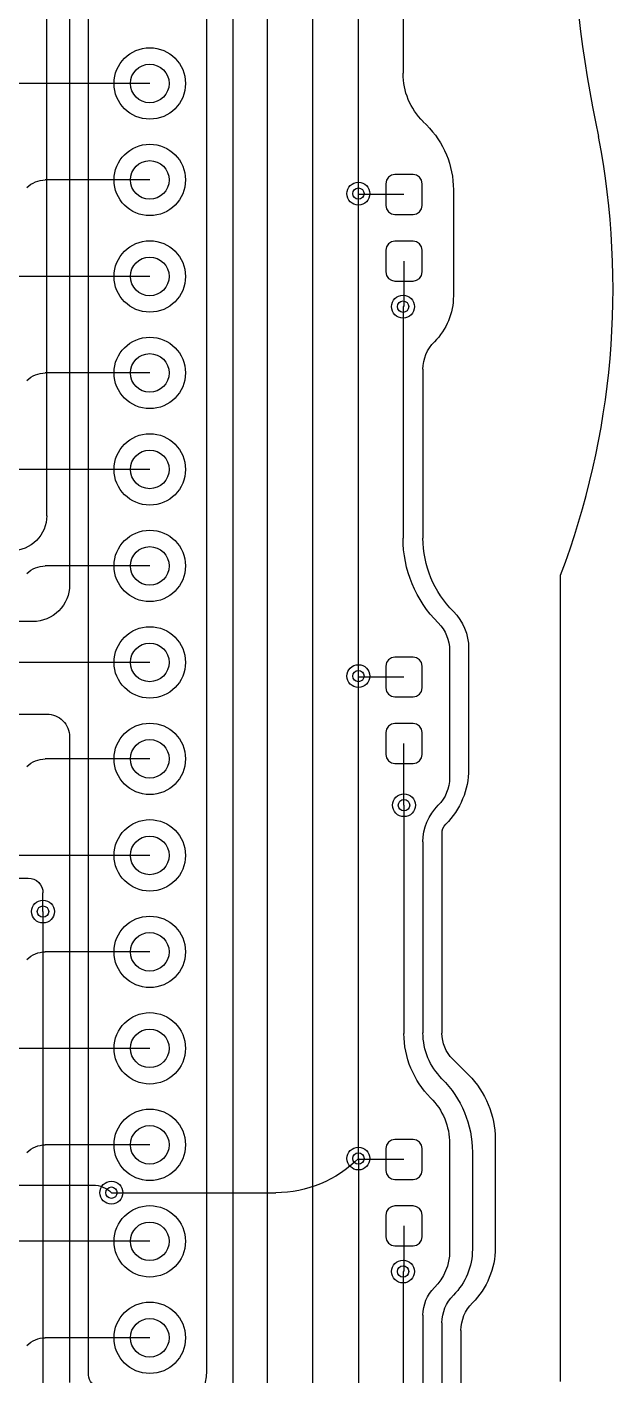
# Model space of a CAD drawing. Header units: millimetres. Extents: x -220 to 263, y -14 to 135.
# Drawn here: x -47.04 to -31.62, y 57.4 to 92.89 of the extents above; entities that cross this region are included whole.
import ezdxf

# ---------------------------------------------------------------- set-up
doc = ezdxf.new("R2010")
doc.units = ezdxf.units.MM
doc.layers.get('0').update_dxf_attribs({"color": 96, "lineweight": 25, "true_color": 0x008000})
doc.layers.add('livello 8', color=18, linetype='Continuous', lineweight=25, true_color=0x000000)
doc.layers.add('livello 9', color=18, linetype='Continuous', lineweight=25, true_color=0x000000)

msp = doc.modelspace()

# ---------------------------------------------------------------- linework, layer by layer
msp.add_line((-33, 57.228), (-33, 78.454))
for centre, radius, start, end in [((-2.5, 96.5), 30.208, 168.1107, 192.4259), ((-52.973, 86), 21.351, 339.3024, 10.7978)]:
    msp.add_arc(centre, radius, start, end)
at = {"layer": 'livello 8', "color": 163, "true_color": 0x4d7fc4, "flags": 128}
for points in [[(-38.323, 63.099), (-38.323, 110.999)], [(-39.523, 56.199), (-39.523, 109.899)], [(-40.723, 108.299), (-40.723, 50.399)], [(-41.623, 103.999), (-41.623, 56.999)], [(-42.323, 101.899), (-42.323, 62.082)], [(-37.148, 98.224), (-37.148, 91.666)], [(-43.813, 91.399), (-49.655, 91.399)], [(-36.623, 90.399), (-36.53, 90.306)], [(-43.813, 88.859), (-46.562, 88.859)], [(-36.885, 87.949), (-36.794, 87.967), (-36.717, 88.019), (-36.666, 88.096), (-36.648, 88.186), (-36.648, 88.761), (-36.666, 88.852), (-36.717, 88.929), (-36.794, 88.981), (-36.885, 88.999), (-37.36, 88.999), (-37.451, 88.981), (-37.528, 88.929), (-37.579, 88.852), (-37.598, 88.761), (-37.598, 88.186), (-37.579, 88.096), (-37.528, 88.019), (-37.451, 87.967), (-37.36, 87.949), (-36.885, 87.949)], [(-37.123, 88.474), (-38.298, 88.474)], [(-35.823, 88.599), (-35.823, 85.806)], [(-36.885, 86.199), (-36.794, 86.217), (-36.717, 86.269), (-36.666, 86.346), (-36.648, 86.436), (-36.648, 87.011), (-36.666, 87.102), (-36.717, 87.179), (-36.794, 87.231), (-36.885, 87.249), (-37.36, 87.249), (-37.451, 87.231), (-37.528, 87.179), (-37.579, 87.102), (-37.598, 87.011), (-37.598, 86.436), (-37.579, 86.346), (-37.528, 86.269), (-37.451, 86.217), (-37.36, 86.199), (-36.885, 86.199)], [(-37.123, 86.724), (-37.123, 85.549)], [(-43.813, 86.319), (-49.655, 86.319)], [(-37.148, 85.524), (-37.148, 79.432)], [(-43.813, 83.779), (-46.562, 83.779)], [(-36.623, 83.875), (-36.623, 79.43)], [(-43.813, 81.239), (-49.655, 81.239)], [(-43.813, 78.699), (-46.562, 78.699)], [(-36.885, 75.249), (-36.794, 75.267), (-36.717, 75.319), (-36.666, 75.396), (-36.648, 75.486), (-36.648, 76.061), (-36.666, 76.152), (-36.717, 76.229), (-36.794, 76.281), (-36.885, 76.299), (-37.36, 76.299), (-37.451, 76.281), (-37.528, 76.229), (-37.579, 76.152), (-37.598, 76.061), (-37.598, 75.486), (-37.579, 75.396), (-37.528, 75.319), (-37.451, 75.267), (-37.36, 75.249), (-36.885, 75.249)], [(-35.923, 76.475), (-35.923, 73.123)], [(-35.423, 76.533), (-35.423, 73.347)], [(-43.813, 76.159), (-49.655, 76.159)], [(-37.123, 75.774), (-38.298, 75.774)], [(-36.885, 73.499), (-36.794, 73.517), (-36.717, 73.569), (-36.666, 73.646), (-36.648, 73.736), (-36.648, 74.311), (-36.666, 74.402), (-36.717, 74.479), (-36.794, 74.531), (-36.885, 74.549), (-37.36, 74.549), (-37.451, 74.531), (-37.528, 74.479), (-37.579, 74.402), (-37.598, 74.311), (-37.598, 73.736), (-37.579, 73.646), (-37.528, 73.569), (-37.451, 73.517), (-37.36, 73.499), (-36.885, 73.499)], [(-37.123, 72.399), (-37.123, 74.024)], [(-43.813, 73.619), (-46.562, 73.619)], [(-37.123, 72.399), (-37.123, 66.389)], [(-36.623, 71.433), (-36.623, 66.406)], [(-36.123, 71.658), (-36.123, 66.399)], [(-43.813, 71.079), (-49.655, 71.079)], [(-51.055, 70.479), (-47.011, 70.479)], [(-46.623, 69.599), (-46.623, 70.09)], [(-43.813, 68.539), (-46.562, 68.539)], [(-43.813, 65.999), (-49.655, 65.999)], [(-35.84, 65.716), (-35.423, 65.299)], [(-36.885, 62.549), (-36.794, 62.567), (-36.717, 62.619), (-36.666, 62.696), (-36.648, 62.786), (-36.648, 63.361), (-36.666, 63.452), (-36.717, 63.529), (-36.794, 63.581), (-36.885, 63.599), (-37.36, 63.599), (-37.451, 63.581), (-37.528, 63.529), (-37.579, 63.452), (-37.598, 63.361), (-37.598, 62.786), (-37.579, 62.696), (-37.528, 62.619), (-37.451, 62.567), (-37.36, 62.549), (-36.885, 62.549)], [(-34.723, 63.609), (-34.723, 60.747)], [(-43.813, 63.459), (-46.562, 63.459)], [(-35.923, 63.492), (-35.923, 60.665)], [(-35.323, 63.268), (-35.323, 60.706)], [(-38.323, 63.099), (-38.323, 48.099)], [(-37.123, 63.074), (-38.298, 63.074)], [(-49.323, 62.399), (-45.305, 62.399)], [(-42.323, 62.082), (-42.323, 57.499)], [(-36.885, 60.799), (-36.794, 60.817), (-36.717, 60.869), (-36.666, 60.946), (-36.648, 61.036), (-36.648, 61.611), (-36.666, 61.702), (-36.717, 61.779), (-36.794, 61.831), (-36.885, 61.849), (-37.36, 61.849), (-37.451, 61.831), (-37.528, 61.779), (-37.579, 61.702), (-37.598, 61.611), (-37.598, 61.036), (-37.579, 60.946), (-37.528, 60.869), (-37.451, 60.817), (-37.36, 60.799), (-36.885, 60.799)], [(-37.123, 61.324), (-37.123, 60.149)], [(-43.813, 60.919), (-49.655, 60.919)], [(-37.148, 60.124), (-37.148, 48.146)], [(-36.623, 58.975), (-36.623, 48.089)], [(-36.123, 58.775), (-36.123, 47.913)], [(-35.623, 58.575), (-35.623, 47.879)], [(-43.813, 58.379), (-46.562, 58.379)]]:
    msp.add_lwpolyline(points, dxfattribs=at)
for points in [[(-36.622, 90.399, -0.198919), (-37.148, 91.666)], [(-36.53, 90.306, -0.198913), (-35.823, 88.599)], [(-47.044, 88.659, -0.19891), (-46.562, 88.859)], [(-38.298, 88.474, -0.414214), (-38.323, 88.499)], [(-37.123, 85.549, -0.414214), (-37.148, 85.524)], [(-35.823, 85.806, -0.198912), (-36.323, 84.599)], [(-36.623, 83.875, -0.198914), (-36.323, 84.599)], [(-47.044, 83.579, -0.19891), (-46.562, 83.779)], [(-36.223, 77.199, -0.198905), (-37.148, 79.432)], [(-35.822, 77.499, -0.198917), (-36.623, 79.43)], [(-47.044, 78.499, -0.19891), (-46.562, 78.699)], [(-35.823, 77.499, -0.198929), (-35.423, 76.533)], [(-36.223, 77.199, -0.198935), (-35.923, 76.475)], [(-38.298, 75.774, -0.414214), (-38.323, 75.799)], [(-47.044, 73.419, -0.19891), (-46.562, 73.619)], [(-35.922, 73.123, -0.198924), (-36.223, 72.399)], [(-35.423, 73.347, -0.198912), (-36.023, 71.899)], [(-36.623, 71.433, -0.198913), (-36.223, 72.399)], [(-36.122, 71.658, -0.198878), (-36.023, 71.899)], [(-47.011, 70.479, -0.414214), (-46.623, 70.09)], [(-47.044, 68.339, -0.19891), (-46.562, 68.539)], [(-36.423, 64.699, -0.198902), (-37.123, 66.389)], [(-36.123, 65.199, -0.1989), (-36.623, 66.406)], [(-35.84, 65.716, -0.198904), (-36.123, 66.399)], [(-35.422, 65.299, -0.198907), (-34.723, 63.609)], [(-36.123, 65.199, -0.198921), (-35.323, 63.268)], [(-36.422, 64.699, -0.198906), (-35.923, 63.492)], [(-47.044, 63.259, -0.19891), (-46.562, 63.459)], [(-38.298, 63.074, -0.414214), (-38.323, 63.099)], [(-45.305, 62.399, -0.19891), (-44.823, 62.199)], [(-35.323, 60.706, -0.198912), (-35.823, 59.499)], [(-34.723, 60.747, -0.198912), (-35.323, 59.299)], [(-35.922, 60.665, -0.198921), (-36.323, 59.699)], [(-37.123, 60.149, -0.414214), (-37.148, 60.124)], [(-36.623, 58.975, -0.198914), (-36.323, 59.699)], [(-36.123, 58.775, -0.198914), (-35.823, 59.499)], [(-35.623, 58.575, -0.198914), (-35.323, 59.299)], [(-47.044, 58.179, -0.19891), (-46.562, 58.379)], [(-42.323, 57.499, -0.198918), (-42.747, 56.475)]]:
    msp.add_lwpolyline(points, format="xyb", dxfattribs=at)
at = {"layer": 'livello 8', "color": 163, "true_color": 0x4d7fc4}
for centre in [(-43.813, 91.399), (-43.813, 88.859), (-43.813, 86.319), (-43.813, 83.779), (-43.813, 81.239), (-43.813, 78.699), (-43.813, 76.159), (-43.813, 73.619), (-43.813, 71.079), (-43.813, 68.539), (-43.813, 65.999), (-43.813, 63.459), (-43.813, 60.919), (-43.813, 58.379)]:
    msp.add_circle(centre, 0.94, dxfattribs=at)
at = {"layer": 'livello 8', "color": 7}
for centre, radius in [((-43.813, 91.399), 0.508), ((-43.813, 88.859), 0.508), ((-38.323, 88.499), 0.15), ((-43.813, 86.319), 0.508), ((-37.148, 85.524), 0.15), ((-43.813, 83.779), 0.508), ((-43.813, 81.239), 0.508), ((-43.813, 78.699), 0.508), ((-43.813, 76.159), 0.508), ((-38.323, 75.799), 0.15), ((-43.813, 73.619), 0.508), ((-37.123, 72.399), 0.15), ((-43.813, 71.079), 0.508), ((-46.623, 69.599), 0.15), ((-43.813, 68.539), 0.508), ((-43.813, 65.999), 0.508), ((-43.813, 63.459), 0.508), ((-38.323, 63.099), 0.15), ((-44.823, 62.199), 0.15), ((-43.813, 60.919), 0.508), ((-37.148, 60.124), 0.15), ((-43.813, 58.379), 0.508)]:
    msp.add_circle(centre, radius, dxfattribs=at)
at = {"layer": 'livello 8', "color": 7, "true_color": 0xececec}
for centre in [(-38.323, 88.499), (-37.148, 85.524), (-38.323, 75.799), (-37.123, 72.399), (-46.623, 69.599), (-38.323, 63.099), (-44.823, 62.199), (-37.148, 60.124)]:
    msp.add_circle(centre, 0.3, dxfattribs=at)
at = {"layer": 'livello 9', "color": 22, "true_color": 0xc83434, "flags": 128}
for points in [[(-46.523, 80.021), (-46.523, 97.399)], [(-45.923, 96.999), (-45.923, 78.199)], [(-45.423, 57.399), (-45.423, 94.599)], [(-36.885, 87.949), (-36.794, 87.967), (-36.717, 88.019), (-36.666, 88.096), (-36.648, 88.186), (-36.648, 88.761), (-36.666, 88.852), (-36.717, 88.929), (-36.794, 88.981), (-36.885, 88.999), (-37.36, 88.999), (-37.451, 88.981), (-37.528, 88.929), (-37.579, 88.852), (-37.598, 88.761), (-37.598, 88.186), (-37.579, 88.096), (-37.528, 88.019), (-37.451, 87.967), (-37.36, 87.949), (-36.885, 87.949)], [(-37.123, 88.474), (-38.298, 88.474)], [(-36.885, 86.199), (-36.794, 86.217), (-36.717, 86.269), (-36.666, 86.346), (-36.648, 86.436), (-36.648, 87.011), (-36.666, 87.102), (-36.717, 87.179), (-36.794, 87.231), (-36.885, 87.249), (-37.36, 87.249), (-37.451, 87.231), (-37.528, 87.179), (-37.579, 87.102), (-37.598, 87.011), (-37.598, 86.436), (-37.579, 86.346), (-37.528, 86.269), (-37.451, 86.217), (-37.36, 86.199), (-36.885, 86.199)], [(-37.123, 86.724), (-37.123, 85.549)], [(-46.888, 77.234), (-48.012, 77.234)], [(-36.885, 75.249), (-36.794, 75.267), (-36.717, 75.319), (-36.666, 75.396), (-36.648, 75.486), (-36.648, 76.061), (-36.666, 76.152), (-36.717, 76.229), (-36.794, 76.281), (-36.885, 76.299), (-37.36, 76.299), (-37.451, 76.281), (-37.528, 76.229), (-37.579, 76.152), (-37.598, 76.061), (-37.598, 75.486), (-37.579, 75.396), (-37.528, 75.319), (-37.451, 75.267), (-37.36, 75.249), (-36.885, 75.249)], [(-37.123, 75.774), (-38.298, 75.774)], [(-51.223, 74.799), (-46.523, 74.799)], [(-36.885, 73.499), (-36.794, 73.517), (-36.717, 73.569), (-36.666, 73.646), (-36.648, 73.736), (-36.648, 74.311), (-36.666, 74.402), (-36.717, 74.479), (-36.794, 74.531), (-36.885, 74.549), (-37.36, 74.549), (-37.451, 74.531), (-37.528, 74.479), (-37.579, 74.402), (-37.598, 74.311), (-37.598, 73.736), (-37.579, 73.646), (-37.528, 73.569), (-37.451, 73.517), (-37.36, 73.499), (-36.885, 73.499)], [(-45.923, 74.199), (-45.923, 57.199)], [(-37.123, 72.399), (-37.123, 74.024)], [(-46.623, 69.599), (-46.623, 56.8)], [(-36.885, 62.549), (-36.794, 62.567), (-36.717, 62.619), (-36.666, 62.696), (-36.648, 62.786), (-36.648, 63.361), (-36.666, 63.452), (-36.717, 63.529), (-36.794, 63.581), (-36.885, 63.599), (-37.36, 63.599), (-37.451, 63.581), (-37.528, 63.529), (-37.579, 63.452), (-37.598, 63.361), (-37.598, 62.786), (-37.579, 62.696), (-37.528, 62.619), (-37.451, 62.567), (-37.36, 62.549), (-36.885, 62.549)], [(-37.123, 63.074), (-38.298, 63.074)], [(-44.823, 62.199), (-40.495, 62.199)], [(-36.885, 60.799), (-36.794, 60.817), (-36.717, 60.869), (-36.666, 60.946), (-36.648, 61.036), (-36.648, 61.611), (-36.666, 61.702), (-36.717, 61.779), (-36.794, 61.831), (-36.885, 61.849), (-37.36, 61.849), (-37.451, 61.831), (-37.528, 61.779), (-37.579, 61.702), (-37.598, 61.611), (-37.598, 61.036), (-37.579, 60.946), (-37.528, 60.869), (-37.451, 60.817), (-37.36, 60.799), (-36.885, 60.799)], [(-37.123, 61.324), (-37.123, 60.149)]]:
    msp.add_lwpolyline(points, dxfattribs=at)
for points in [[(-38.298, 88.474, -0.414214), (-38.323, 88.499)], [(-37.123, 85.549, -0.414214), (-37.148, 85.524)], [(-46.523, 80.021, -0.414214), (-47.445, 79.099)], [(-45.923, 78.199, -0.414214), (-46.888, 77.234)], [(-38.298, 75.774, -0.414214), (-38.323, 75.799)], [(-46.523, 74.799, -0.414214), (-45.923, 74.199)], [(-38.322, 63.099, -0.198912), (-40.495, 62.199)], [(-38.298, 63.074, -0.414214), (-38.323, 63.099)], [(-37.123, 60.149, -0.414214), (-37.148, 60.124)], [(-45.123, 57.099, -0.414214), (-45.423, 57.399)]]:
    msp.add_lwpolyline(points, format="xyb", dxfattribs=at)
at = {"layer": 'livello 9', "color": 22, "true_color": 0xc83434}
for centre in [(-43.813, 91.399), (-43.813, 88.859), (-43.813, 86.319), (-43.813, 83.779), (-43.813, 81.239), (-43.813, 78.699), (-43.813, 76.159), (-43.813, 73.619), (-43.813, 71.079), (-43.813, 68.539), (-43.813, 65.999), (-43.813, 63.459), (-43.813, 60.919), (-43.813, 58.379)]:
    msp.add_circle(centre, 0.94, dxfattribs=at)
at = {"layer": 'livello 9', "color": 7}
for centre, radius in [((-43.813, 91.399), 0.508), ((-43.813, 88.859), 0.508), ((-38.323, 88.499), 0.15), ((-43.813, 86.319), 0.508), ((-37.148, 85.524), 0.15), ((-43.813, 83.779), 0.508), ((-43.813, 81.239), 0.508), ((-43.813, 78.699), 0.508), ((-43.813, 76.159), 0.508), ((-38.323, 75.799), 0.15), ((-43.813, 73.619), 0.508), ((-37.123, 72.399), 0.15), ((-43.813, 71.079), 0.508), ((-46.623, 69.599), 0.15), ((-43.813, 68.539), 0.508), ((-43.813, 65.999), 0.508), ((-43.813, 63.459), 0.508), ((-38.323, 63.099), 0.15), ((-44.823, 62.199), 0.15), ((-43.813, 60.919), 0.508), ((-37.148, 60.124), 0.15), ((-43.813, 58.379), 0.508)]:
    msp.add_circle(centre, radius, dxfattribs=at)
at = {"layer": 'livello 9', "color": 7, "true_color": 0xececec}
for centre in [(-38.323, 88.499), (-37.148, 85.524), (-38.323, 75.799), (-37.123, 72.399), (-46.623, 69.599), (-38.323, 63.099), (-44.823, 62.199), (-37.148, 60.124)]:
    msp.add_circle(centre, 0.3, dxfattribs=at)

doc.saveas('drawing.dxf')
